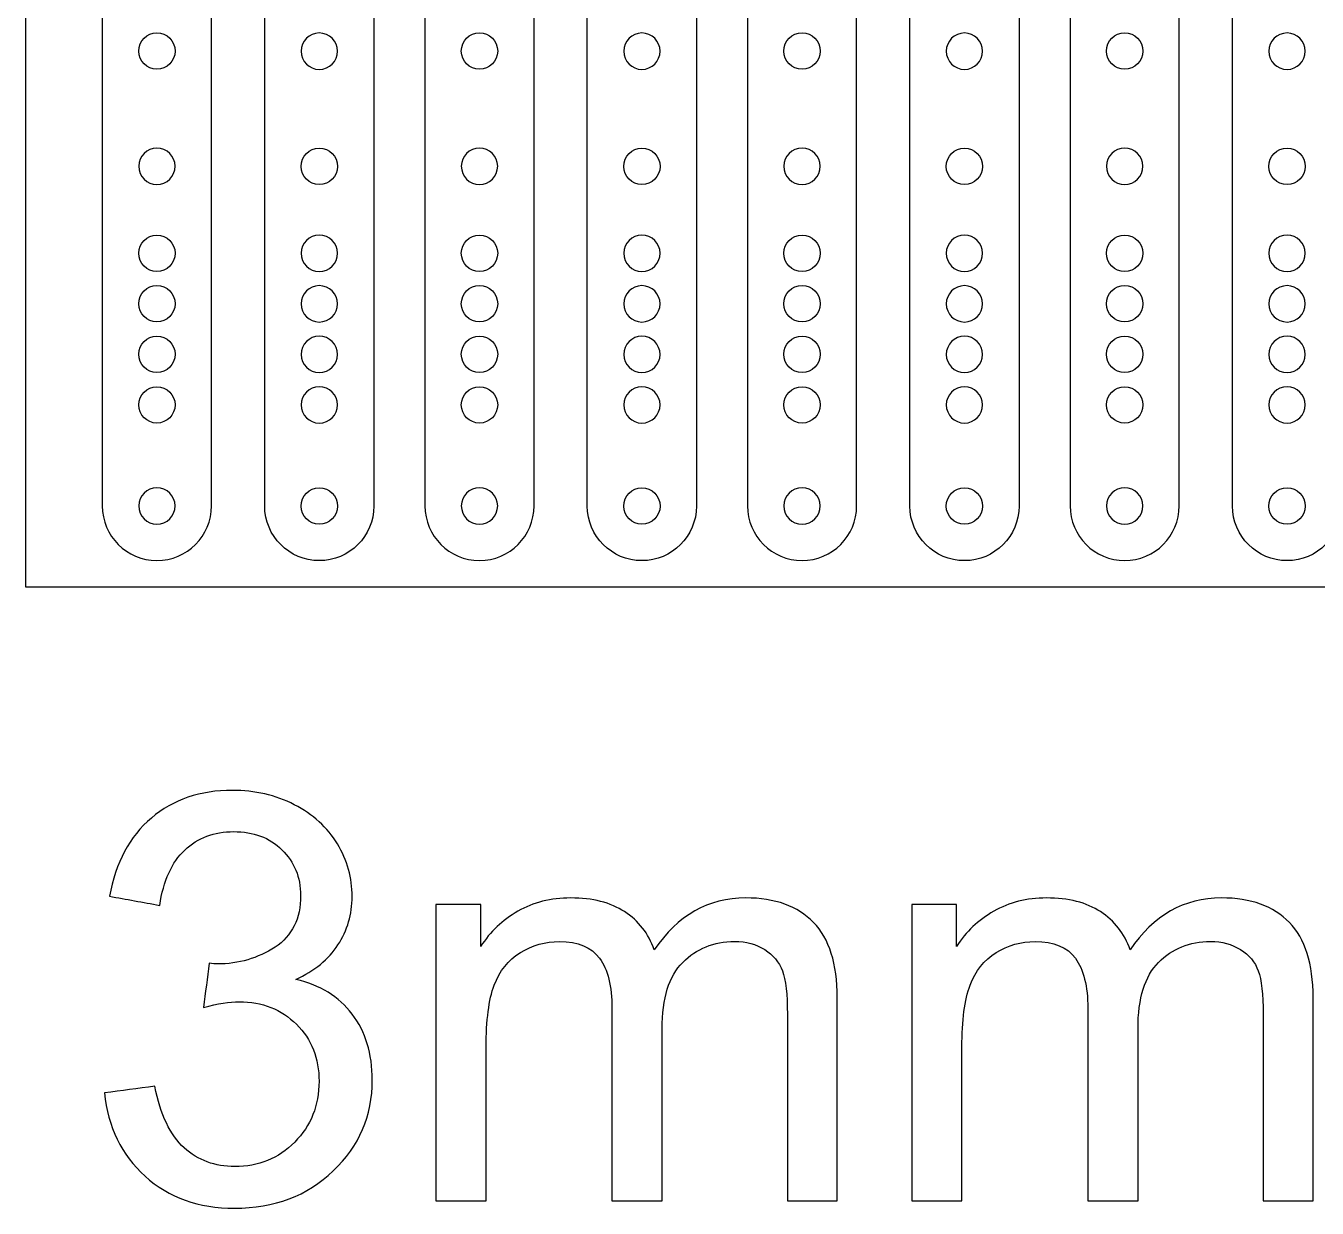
# Model space of a CAD drawing. Header units: millimetres. Extents: x -528 to 279, y -109 to 169.
# Drawn here: x 28.9 to 135.4, y -58.6 to 38.9 of the extents above; entities that cross this region are included whole.
import ezdxf

# ---------------------------------------------------------------- set-up
doc = ezdxf.new("R2010")
doc.units = ezdxf.units.MM
doc.layers.add('1', color=7, linetype='CONTINUOUS', true_color=0xffffff)

msp = doc.modelspace()

# ---------------------------------------------------------------- linework, layer by layer
at = {"layer": '1', "color": 3, "linetype": 'Continuous'}
for p, q in [((28.88, -7.35), (28.88, 132.65)), ((48.58, -0.67), (48.58, 122.28)), ((57.58, 122.28), (57.58, -0.67)), ((75.18, -0.67), (75.18, 122.28)), ((84.18, 122.28), (84.18, -0.67)), ((101.78, -0.67), (101.78, 122.28)), ((110.78, 122.28), (110.78, -0.67)), ((128.38, -0.67), (128.38, 122.28)), ((35.19, 120.82), (35.19, -0.66)), ((44.19, -0.66), (44.19, 120.77)), ((61.79, 120.82), (61.79, -0.66)), ((70.79, -0.66), (70.79, 120.77)), ((88.39, 120.82), (88.39, -0.66)), ((97.39, -0.66), (97.39, 120.77)), ((114.99, 120.82), (114.99, -0.66)), ((123.99, -0.66), (123.99, 120.77)), ((278.88, -7.35), (28.88, -7.35))]:
    msp.add_line(p, q, dxfattribs=at)
for centre in [(39.69, 36.84), (66.29, 36.84), (92.89, 36.84), (119.49, 36.84), (53.08, 27.33), (79.68, 27.33), (106.28, 27.33), (132.88, 27.33), (39.69, 20.17), (66.29, 20.17), (92.89, 20.17), (119.49, 20.17), (39.69, 16.01), (66.29, 16.01), (92.89, 16.01), (119.49, 16.01), (39.69, 11.84), (66.29, 11.84), (92.89, 11.84), (119.49, 11.84), (39.69, 7.67), (66.29, 7.67), (92.89, 7.67), (119.49, 7.67), (53.08, -0.67), (79.68, -0.67), (106.28, -0.67), (132.88, -0.67)]:
    msp.add_circle(centre, 1.5, dxfattribs=at)
at = {"layer": '1', "color": 3, "linetype": 'Continuous', "extrusion": (0, 0, -1)}
for centre in [(-53.08, 36.83), (-79.68, 36.83), (-106.28, 36.83), (-132.88, 36.83), (-39.69, 27.34), (-66.29, 27.34), (-92.89, 27.34), (-119.49, 27.34), (-53.08, 20.17), (-79.68, 20.17), (-106.28, 20.17), (-132.88, 20.17), (-53.08, 16), (-79.68, 16), (-106.28, 16), (-132.88, 16), (-53.08, 11.83), (-79.68, 11.83), (-106.28, 11.83), (-132.88, 11.83), (-53.08, 7.67), (-79.68, 7.67), (-106.28, 7.67), (-132.88, 7.67), (-39.69, -0.66), (-66.29, -0.66), (-92.89, -0.66), (-119.49, -0.66)]:
    msp.add_circle(centre, 1.5, dxfattribs=at)
at = {"layer": '1', "color": 3, "linetype": 'Continuous'}
for centre in [(39.69, -0.66), (66.29, -0.66), (92.89, -0.66), (119.49, -0.66)]:
    msp.add_arc(centre, 4.5, 180, 0, dxfattribs=at)
at = {"layer": '1', "color": 3, "linetype": 'Continuous', "extrusion": (0, 0, -1)}
for centre in [(-53.08, -0.67), (-79.68, -0.67), (-106.28, -0.67), (-132.88, -0.67)]:
    msp.add_arc(centre, 4.5, 180, 0, dxfattribs=at)
at = {"layer": '1', "color": 6, "linetype": 'Continuous'}
for points, knots in [([(38.72, -55.92), (36.77, -54.15), (35.65, -51.86), (35.37, -49.06), (36.75, -48.87), (38.13, -48.69), (39.51, -48.51), (39.98, -50.85), (40.8, -52.54), (41.94, -53.58), (43.08, -54.61), (44.47, -55.13), (48.06, -55.13), (49.71, -54.46), (52.39, -51.76), (53.06, -50.09), (53.06, -46.2), (52.44, -44.63), (49.96, -42.16), (48.38, -41.54), (45.68, -41.54), (44.7, -41.69), (43.54, -42), (43.69, -40.79), (43.84, -39.58), (44, -38.36), (44.27, -38.4), (44.5, -38.42), (46.43, -38.42), (48.01, -37.95), (49.43, -37.04), (50.84, -36.11), (51.54, -34.69), (51.54, -31.26), (51.02, -30.01), (48.97, -28), (47.64, -27.51), (44.41, -27.51), (43.07, -28.01), (40.92, -30.04), (40.23, -31.56), (39.92, -33.59), (38.54, -33.34), (37.16, -33.09), (35.78, -32.84), (36.29, -30.07), (37.44, -27.92), (41.03, -24.86), (43.26, -24.11), (47.77, -24.11), (49.46, -24.5), (51.02, -25.29), (52.56, -26.08), (53.74, -27.16), (54.57, -28.52), (55.39, -29.88), (55.79, -31.33), (55.79, -34.33), (55.41, -35.66), (54.62, -36.85), (53.85, -38.04), (52.68, -38.99), (51.15, -39.7), (53.15, -40.16), (54.69, -41.11), (56.9, -44.01), (57.45, -45.82), (57.45, -50.95), (56.38, -53.44), (54.23, -55.48), (52.09, -57.54), (49.37, -58.56), (43.13, -58.56), (40.67, -57.68), (38.72, -55.92)], [0, 0, 0, 0, 0.051113, 0.051113, 0.051113, 0.078432, 0.078432, 0.078432, 0.115833, 0.115833, 0.115833, 0.145674, 0.145674, 0.180828, 0.180828, 0.215758, 0.215758, 0.249024, 0.249024, 0.28229, 0.28229, 0.295926, 0.295926, 0.295926, 0.319174, 0.319174, 0.319174, 0.323453, 0.323453, 0.367094, 0.367094, 0.367094, 0.399673, 0.399673, 0.425501, 0.425501, 0.451329, 0.451329, 0.47702, 0.47702, 0.502499, 0.502499, 0.502499, 0.529217, 0.529217, 0.529217, 0.576641, 0.576641, 0.624066, 0.624066, 0.65691, 0.65691, 0.65691, 0.687873, 0.687873, 0.687873, 0.716964, 0.716964, 0.744584, 0.744584, 0.744584, 0.773572, 0.773572, 0.773572, 0.809035, 0.809035, 0.844497, 0.844497, 0.892625, 0.892625, 0.892625, 0.94906, 0.94906, 1, 1, 1, 1]), ([(66.84, -57.96), (65.46, -57.96), (64.08, -57.96), (62.7, -57.96), (62.7, -49.82), (62.7, -41.68), (62.7, -33.53), (63.93, -33.53), (65.16, -33.53), (66.4, -33.53), (66.4, -34.68), (66.4, -35.82), (66.4, -36.97), (67.16, -35.77), (68.18, -34.8), (70.73, -33.35), (72.18, -32.98), (75.62, -32.98), (77.1, -33.36), (79.41, -34.86), (80.23, -35.91), (80.7, -37.26), (82.64, -34.41), (85.15, -32.98), (90.67, -32.98), (92.53, -33.65), (93.83, -35), (95.14, -36.34), (95.79, -38.41), (95.79, -46.78), (95.79, -52.37), (95.79, -57.96), (94.42, -57.96), (93.05, -57.96), (91.68, -57.96), (91.68, -52.83), (91.68, -47.7), (91.68, -40.92), (91.54, -39.73), (91.27, -39), (91, -38.27), (90.52, -37.68), (89.81, -37.24), (89.11, -36.79), (88.28, -36.57), (85.61, -36.57), (84.18, -37.15), (83.05, -38.29), (81.91, -39.42), (81.35, -41.25), (81.35, -48.5), (81.35, -53.23), (81.35, -57.96), (79.97, -57.96), (78.59, -57.96), (77.21, -57.96), (77.21, -52.67), (77.21, -47.38), (77.21, -40.25), (76.87, -38.87), (76.19, -37.95), (75.52, -37.04), (74.42, -36.57), (71.72, -36.57), (70.64, -36.88), (69.66, -37.49), (68.66, -38.1), (67.95, -39), (67.5, -40.18), (67.06, -41.37), (66.84, -43.06), (66.84, -49.51), (66.84, -53.74), (66.84, -57.96)], [0, 0, 0, 0, 0.021717, 0.021717, 0.021717, 0.149848, 0.149848, 0.149848, 0.169258, 0.169258, 0.169258, 0.187265, 0.187265, 0.187265, 0.209572, 0.209572, 0.231879, 0.231879, 0.256797, 0.256797, 0.281715, 0.281715, 0.281715, 0.329662, 0.329662, 0.367192, 0.367192, 0.367192, 0.402961, 0.402961, 0.47472, 0.47472, 0.47472, 0.495995, 0.495995, 0.495995, 0.575565, 0.575565, 0.601256, 0.601256, 0.601256, 0.613444, 0.613444, 0.613444, 0.627095, 0.627095, 0.651792, 0.651792, 0.651792, 0.68261, 0.68261, 0.740482, 0.740482, 0.740482, 0.761672, 0.761672, 0.761672, 0.842904, 0.842904, 0.871114, 0.871114, 0.871114, 0.890339, 0.890339, 0.904921, 0.904921, 0.904921, 0.922971, 0.922971, 0.922971, 0.949552, 0.949552, 1, 1, 1, 1]), ([(106.07, -57.96), (104.69, -57.96), (103.31, -57.96), (101.93, -57.96), (101.93, -49.82), (101.93, -41.68), (101.93, -33.53), (103.16, -33.53), (104.4, -33.53), (105.63, -33.53), (105.63, -34.68), (105.63, -35.82), (105.63, -36.97), (106.4, -35.77), (107.42, -34.8), (109.97, -33.35), (111.42, -32.98), (114.85, -32.98), (116.34, -33.36), (118.65, -34.86), (119.47, -35.91), (119.94, -37.26), (121.87, -34.41), (124.38, -32.98), (129.9, -32.98), (131.77, -33.65), (133.07, -35), (134.38, -36.34), (135.03, -38.41), (135.03, -46.78), (135.03, -52.37), (135.03, -57.96), (133.66, -57.96), (132.28, -57.96), (130.91, -57.96), (130.91, -52.83), (130.91, -47.7), (130.91, -40.92), (130.77, -39.73), (130.51, -39), (130.24, -38.27), (129.76, -37.68), (129.05, -37.24), (128.34, -36.79), (127.51, -36.57), (124.85, -36.57), (123.42, -37.15), (122.29, -38.29), (121.15, -39.42), (120.59, -41.25), (120.59, -48.5), (120.59, -53.23), (120.59, -57.96), (119.21, -57.96), (117.83, -57.96), (116.45, -57.96), (116.45, -52.67), (116.45, -47.38), (116.45, -40.25), (116.1, -38.87), (115.43, -37.95), (114.76, -37.04), (113.65, -36.57), (110.95, -36.57), (109.88, -36.88), (108.89, -37.49), (107.9, -38.1), (107.18, -39), (106.74, -40.18), (106.3, -41.37), (106.07, -43.06), (106.07, -49.51), (106.07, -53.74), (106.07, -57.96)], [0, 0, 0, 0, 0.021717, 0.021717, 0.021717, 0.149848, 0.149848, 0.149848, 0.169258, 0.169258, 0.169258, 0.187265, 0.187265, 0.187265, 0.209572, 0.209572, 0.231879, 0.231879, 0.256797, 0.256797, 0.281715, 0.281715, 0.281715, 0.329662, 0.329662, 0.367192, 0.367192, 0.367192, 0.402961, 0.402961, 0.47472, 0.47472, 0.47472, 0.495995, 0.495995, 0.495995, 0.575565, 0.575565, 0.601256, 0.601256, 0.601256, 0.613444, 0.613444, 0.613444, 0.627095, 0.627095, 0.651792, 0.651792, 0.651792, 0.68261, 0.68261, 0.740482, 0.740482, 0.740482, 0.761672, 0.761672, 0.761672, 0.842904, 0.842904, 0.871114, 0.871114, 0.871114, 0.890339, 0.890339, 0.904921, 0.904921, 0.904921, 0.922971, 0.922971, 0.922971, 0.949552, 0.949552, 1, 1, 1, 1])]:
    msp.add_open_spline(points, degree=3, knots=knots, dxfattribs=at)

doc.saveas('drawing.dxf')
